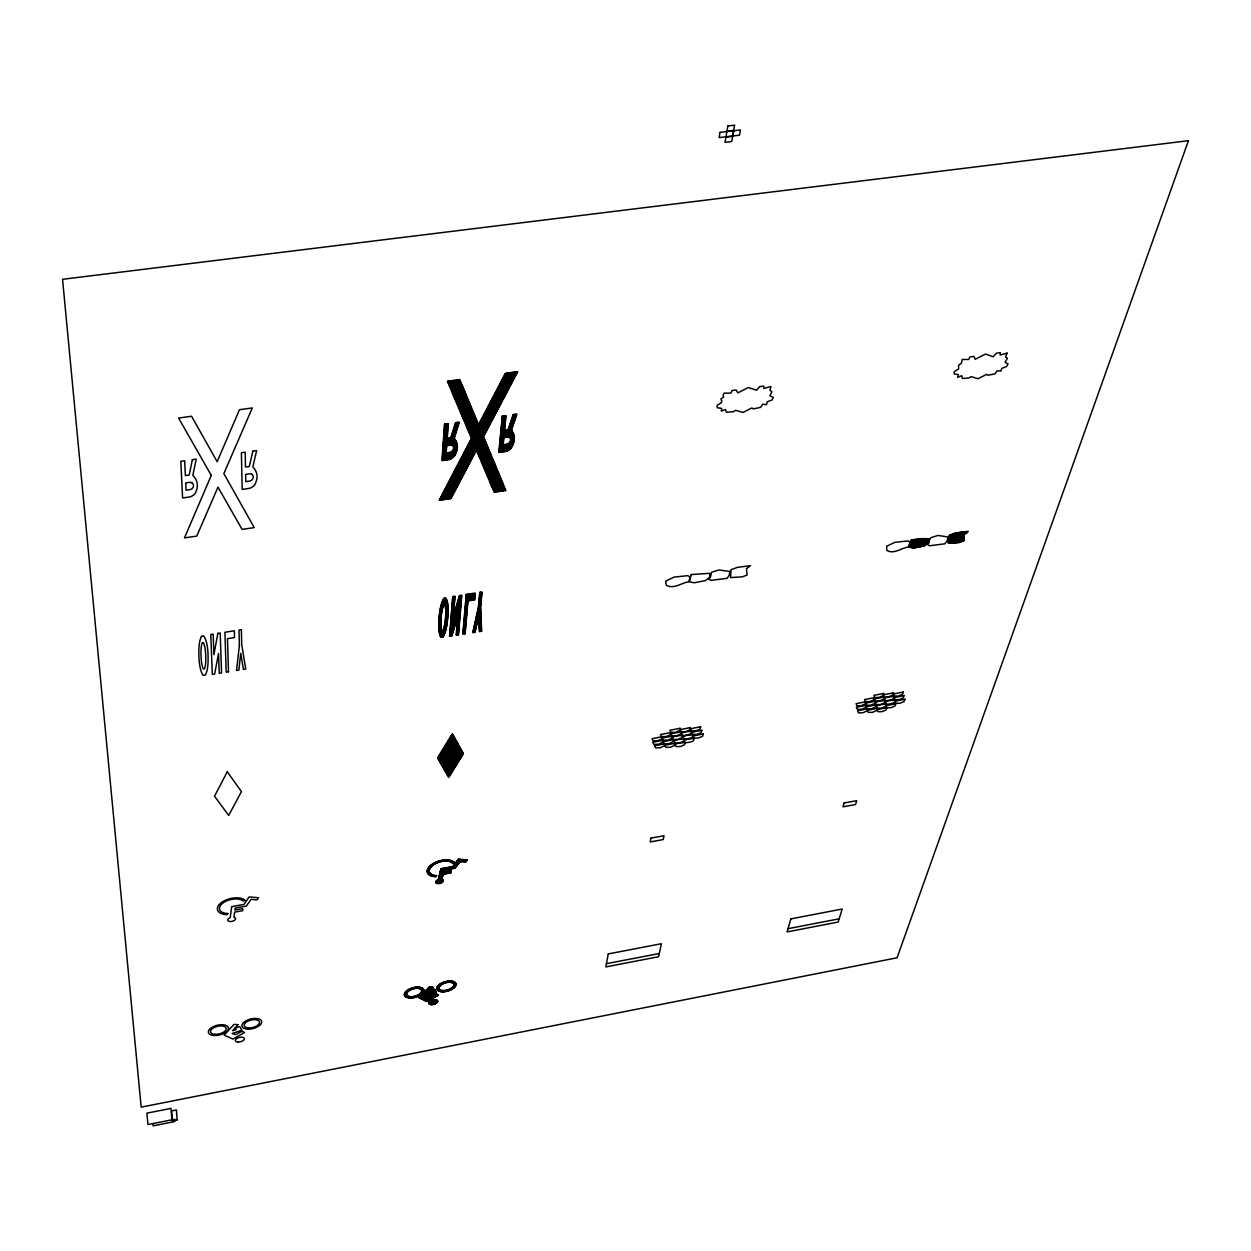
<?xml version="1.0" encoding="UTF-8"?>
<svg xmlns="http://www.w3.org/2000/svg" width="1251" height="1251" viewBox="0 0 1251 1251"><rect width="100%" height="100%" fill="white"/><g stroke="black" fill="none" stroke-linecap="round" stroke-linejoin="round"><path stroke-width="1.5" d="M732.805 135.984L733.727 130.745M452.784 866.583L458.538 859.124L467.374 859.937L465.638 862.08L460.071 861.564L454.942 868.194L444.105 870.18L443.636 872.15L451.173 870.759L450.985 872.791L443.12 874.246L441.9 879.312A3.878 2.017 -16.3 0 1 441.916 882.518A3.878 2.017 -16.3 0 1 436.208 883.112A3.878 2.017 -16.3 0 1 438.35 879.688L440.978 868.741L452.784 866.583L455.802 867.084M459.508 595.554L453.347 616.759L454.989 596.258L452.737 596.602L449.578 636.384L451.799 636.04L457.85 615.633L456.224 635.32L458.429 634.976L461.76 595.195L459.508 595.554L461.635 596.618M911.416 539.853L908.945 547.062L913.449 548.047L924.254 545.952L928.617 542.481L928.993 538.712L911.416 539.853L921.33 546.531M452.409 733.743L437.584 758.028L448.702 777.387L463.464 753.602L452.518 733.962M431.048 992.027L427.529 993.231L433.206 987.18L429.546 986.898L418.976 997.673L426.872 1001.629L438.538 995.092L436.286 993.873L429.765 997.203L426.732 996.015L436.318 992.762L434.629 989.088L430.219 990.589L431.048 992.027L434.848 993.263M442.823 637.197L443.073 636.915A46.459 27.772 -16.2 0 0 445.434 631.38A116.062 69.775 -15.1 0 0 446.779 625.437A232.045 140.128 -13.1 0 0 447.78 617.196A156.954 94.748 -14.4 0 0 448.124 609.894A134.92 81.44 -14.8 0 0 447.592 603.217A46.913 28.335 -16.3 0 0 446.013 598.134L443.761 598.478A46.49 27.944 -17.7 0 0 441.368 604.202A113.825 67.882 -18.8 0 0 440.008 610.253A221.38 130.526 -20.5 0 0 438.804 626.72A113.388 67.351 -18.8 0 0 439.273 632.349A46.052 27.397 -17.6 0 0 440.852 637.275L442.823 637.197L440.305 636.071M444.465 597.915L446.388 598.948M606.422 963.692L659.277 953.512M788.021 928.68L839.124 918.828M509.689 437.537A6.849 4.441 -18.9 0 1 508.985 443.182A3.127 2.017 -19 0 1 506.733 444.246L503.137 444.762L503.84 437.522L507.453 437.021A3.362 2.174 -19 0 1 510.08 437.913M726.956 131.199L733.665 130.417M725.924 137.11L732.617 136.328M435.927 881.517L442.088 882.408M435.739 882.096L441.259 882.893M435.88 882.737L440.117 883.347M428.483 874.246L432.533 874.84M439.273 875.825L442.619 876.31M429.406 874.996L436.271 875.997M439.132 876.419L442.479 876.92M431.126 875.872L435.895 876.56M438.992 877.014L442.338 877.514M438.851 877.623L442.197 878.108M438.71 878.218L442.056 878.702M438.569 878.812L441.9 879.297M438.429 879.406L443.135 880.094M437.787 879.938L443.276 880.735M436.959 880.423L443.089 881.314M436.349 880.954L442.682 881.877M427.983 868.554L429.687 868.82M440.571 870.43L443.917 870.915M447.451 871.447L451.064 871.978M427.701 869.148L429.437 869.398M440.43 871.024L443.777 871.525M445.575 871.791L451.001 872.588M427.467 869.726L429.265 869.992M440.274 871.634L449.75 873.026M427.31 870.336L429.187 870.618M440.133 872.228L447.874 873.37M427.232 870.946L429.202 871.243M439.992 872.823L445.997 873.714M427.232 871.572L429.328 871.884M439.852 873.433L444.121 874.058M427.326 872.213L429.593 872.541M439.711 874.027L443.057 874.527M427.545 872.854L430.078 873.229M439.57 874.621L442.917 875.121M427.905 873.542L430.891 873.98M439.414 875.231L442.776 875.716M433.925 863.174L435.786 863.456M453.19 866.067L456.24 866.521M433.065 863.675L434.848 863.941M432.267 864.191L434.003 864.441M450.751 866.943L455.38 867.647M431.532 864.707L433.237 864.957M448.874 867.287L454.926 868.194M430.86 865.223L432.549 865.473M446.982 867.631L453.05 868.538M430.25 865.77L431.908 866.02M445.106 867.975L451.173 868.882M429.687 866.302L431.345 866.552M443.214 868.319L449.297 869.226M429.171 866.865L430.829 867.099M441.337 868.663L447.405 869.57M428.718 867.412L430.391 867.662M440.852 869.226L445.528 869.914M428.327 867.991L430 868.241M440.712 869.82L444.074 870.321M449.328 871.103L451.111 871.368M457.522 860.453L465.935 861.72M457.084 861.016L461.807 861.72M445.591 859.89L452.158 860.891M456.662 861.579L459.711 862.033M443.01 860.141L453.691 861.751M456.224 862.142L459.273 862.596M441.134 860.485L444.965 861.063M450.735 861.939L454.316 862.471M455.786 862.69L458.836 863.159M439.554 860.876L442.479 861.313M452.174 862.783L453.269 862.94M455.348 863.253L458.413 863.722M438.194 861.298L440.696 861.673M454.926 863.815L457.975 864.285M436.974 861.751L439.21 862.08M454.488 864.378L457.538 864.848M435.864 862.205L437.944 862.518M454.05 864.941L457.1 865.395M434.848 862.69L436.802 862.987M453.613 865.504L456.678 865.958M465.435 859.765L467.295 860.047M458.398 859.328L466.842 860.61M457.96 859.89L466.388 861.157M404.433 994.92L408.123 996.187M409.077 996.515L412.752 997.766M428.921 1003.318L432.611 1004.584M404.573 995.452L411.688 997.891M429.187 1003.896L431.407 1004.647A4.535 2.189 -16 0 0 437.678 1001.05L434.16 999.815M404.902 996.046L410.422 997.938M405.715 996.812L408.67 997.829M406.325 991.183L407.826 991.699M417.834 995.155L419.304 995.655M420.539 996.077L430.579 999.549M432.439 1000.19L437.522 1001.942M405.95 991.543L407.482 992.059M417.24 995.436L418.741 995.952M420.18 996.453L430.047 999.846M431.767 1000.44L437.271 1002.332M405.621 991.918L407.169 992.45M416.599 995.702L418.147 996.234M419.82 996.812L429.515 1000.143M431.157 1000.706L436.927 1002.708M405.308 992.293L406.919 992.856M415.911 995.952L417.521 996.5M419.46 997.172L428.984 1000.44M430.625 1001.019L436.536 1003.052M405.027 992.684L406.731 993.263M415.176 996.171L416.849 996.75M419.116 997.532L428.452 1000.737M430.141 1001.332L436.067 1003.365M404.808 993.091L406.591 993.716M414.362 996.39L416.145 997M420.915 998.642L427.905 1001.05M429.734 1001.676L435.536 1003.662M404.62 993.513L406.559 994.185M413.471 996.562L415.395 997.219M423.98 1000.174L427.373 1001.347M429.39 1002.035L434.941 1003.943M404.48 993.966L406.638 994.701M412.439 996.687L414.581 997.422M429.124 1002.426L434.285 1004.193M404.417 994.42L406.95 995.296M411.188 996.75L413.706 997.61M428.952 1002.849L433.518 1004.412M411.047 988.415L412.705 988.994M421.446 992.012L423.073 992.59M423.729 992.809L429.891 994.952M432.439 995.843L435.395 996.859M410.406 988.681L411.986 989.228M421.212 992.418L422.775 992.966M423.385 993.185L429.187 995.186M431.876 996.124L434.848 997.156M409.781 988.962L411.329 989.494M420.93 992.809L422.447 993.341M423.026 993.544L428.483 995.436M431.314 996.422L434.316 997.454M409.202 989.244L410.703 989.76M420.602 993.185L422.087 993.701M422.666 993.904L427.764 995.671M430.751 996.703L433.784 997.751M408.655 989.541L410.125 990.057M420.242 993.544L421.696 994.06M422.306 994.264L427.06 995.905M430.188 997L433.253 998.048M408.123 989.854L409.593 990.354M419.836 993.888L421.274 994.404M421.962 994.639L432.721 998.361M407.638 990.167L409.093 990.667M419.382 994.232L420.836 994.733M421.603 994.998L432.189 998.658M435.442 999.784L437.334 1000.425M407.169 990.495L408.639 990.995M418.897 994.545L420.352 995.045M421.243 995.358L431.642 998.955M406.731 990.839L408.201 991.339M418.381 994.858L419.851 995.358M420.883 995.718L431.11 999.252M433.221 999.971L437.678 1001.519M426.951 989.541L430 990.604M430.281 990.698L436.271 992.778M418.6 987.117L423.104 988.681M426.591 989.901L429.656 990.964M430.625 991.308L435.551 993.028M417.177 987.117L423.589 989.338M426.231 990.26L429.296 991.339M416.02 987.195L423.792 989.901M425.872 990.636L428.952 991.699M430.469 992.231L434.144 993.513M435.833 994.092L438.257 994.936M415.004 987.336L417.85 988.321M421.024 989.432L423.854 990.417M425.528 990.995L428.608 992.074M429.765 992.465L433.44 993.747M435.27 994.389L438.069 995.358M414.097 987.508L416.395 988.306M421.54 990.104L423.823 990.886M425.168 991.355L428.264 992.434M429.046 992.715L432.721 993.982M434.707 994.67L437.522 995.655M413.252 987.711L415.285 988.415M421.696 990.636L423.714 991.339M424.808 991.73L427.92 992.809M428.342 992.95L432.017 994.232M434.144 994.967L436.99 995.952M412.47 987.93L414.331 988.571M421.712 991.136L423.542 991.777M424.449 992.09L431.314 994.467M433.581 995.264L436.458 996.249M411.751 988.165L413.471 988.759M421.603 991.59L423.323 992.184M424.089 992.45L430.594 994.717M433.018 995.546L435.927 996.562M436.818 988.587L439.742 989.604M442.447 990.557L445.356 991.574M430.907 986.992L432.768 987.649M436.88 989.088L444.34 991.699M429.453 986.976L432.424 988.024M437.115 989.666L443.167 991.793M429.093 987.352L432.08 988.384M437.647 990.339L441.697 991.762M428.733 987.711L431.72 988.759M433.644 989.432L435.004 989.901M428.374 988.071L431.376 989.119M432.924 989.666L435.27 990.479M428.014 988.446L431.032 989.494M432.22 989.916L435.536 991.073M427.67 988.806L430.688 989.869M431.517 990.151L435.801 991.652M427.31 989.166L430.344 990.229M430.797 990.385L436.083 992.231M438.96 984.912L440.415 985.428M450.251 988.9L451.689 989.4M438.569 985.272L440.039 985.788M449.672 989.181L451.142 989.697M438.21 985.632L439.711 986.163M449.046 989.447L450.548 989.979M437.881 986.007L439.445 986.554M448.39 989.713L449.938 990.26M437.584 986.398L439.21 986.976M447.67 989.948L449.297 990.511M437.318 986.804L439.038 987.399M446.904 990.167L448.609 990.761M437.115 987.211L438.945 987.868M446.044 990.354L447.874 990.995M436.943 987.649L438.96 988.353M445.09 990.511L447.092 991.214M436.849 988.102L439.148 988.915M443.964 990.604L446.263 991.402M443.839 982.207L445.497 982.786M453.691 985.694L455.333 986.273M443.167 982.457L444.746 983.02M453.488 986.116L455.051 986.664M442.526 982.723L444.058 983.27M453.222 986.507L454.738 987.055M441.931 983.005L443.417 983.536M452.909 986.898L454.394 987.414M441.353 983.302L442.823 983.818M452.565 987.258L454.019 987.774M440.884 983.567A9.883 4.801 -16.2 0 1 455.958 983.896A9.883 4.801 -16.2 0 1 442.369 991.793A9.883 4.801 -16.2 0 1 440.884 983.567L442.275 984.115M452.174 987.618L453.613 988.118M440.305 983.912L441.744 984.428M451.752 987.946L453.175 988.462M439.836 984.24L441.259 984.74M451.283 988.274L452.706 988.775M439.382 984.568L440.821 985.084M450.782 988.587L452.205 989.103M452.127 981.191L454.66 982.098M450.297 981.034L455.52 982.895M449.031 981.081L455.849 983.505M447.952 981.191L455.974 984.052M446.982 981.347L449.5 982.238M453.472 983.646L455.99 984.537M446.107 981.535L448.249 982.285M453.785 984.256L455.911 985.006M445.293 981.738L447.217 982.41M453.863 984.772L455.771 985.444M444.543 981.957L446.31 982.582M453.816 985.256L455.567 985.866M444.605 770.256L451.283 773.227M445.575 771.945L450.673 774.213M446.56 773.634L450.063 775.198M447.514 775.323L449.453 776.183M440.696 763.438L453.738 769.271M441.681 765.159L453.128 770.272M442.651 766.863L452.518 771.257M443.636 768.552L451.908 772.242M437.741 758.294L455.583 766.3M438.726 760.014L454.973 767.301M439.711 761.734L454.348 768.286M439.945 754.165L458.054 762.328M439.336 755.166L457.428 763.329M438.71 756.183L456.818 764.314M438.1 757.183L456.193 765.315M442.401 750.131L460.524 758.341M441.791 751.147L459.899 759.341M441.165 752.148L459.289 760.342M440.555 753.165L458.664 761.343M444.261 747.097L462.385 755.338M443.636 748.114L461.76 756.339M443.026 749.13L461.134 757.34M446.732 743.047L461.275 749.693M446.107 744.064L462.245 751.429M445.497 745.08L463.198 753.149M444.871 746.096L462.995 754.337M449.218 738.981L457.413 742.734M448.593 739.998L458.382 744.486M447.967 741.014L459.352 746.221M447.358 742.031L460.321 747.957M451.079 735.916L454.488 737.48M450.454 736.933L455.458 739.232M449.844 737.949L456.443 740.983M451.705 734.884L453.503 735.713M439.429 633.162L443.87 635.399M439.773 634.57L443.37 636.368M438.835 627.908L441.259 629.128M443.167 630.097L445.465 631.239M449.813 633.444L452.205 634.648M438.913 629.19L441.65 630.567M442.51 631.004L445.137 632.318M449.719 634.632L451.892 635.727M439.038 630.488L444.746 633.366M449.625 635.821L450.469 636.243M439.195 631.818L444.324 634.398M438.82 622.904L440.852 623.936M444.465 625.766L446.529 626.814M450.188 628.674L453.488 630.332M456.506 631.864L458.601 632.928M438.788 624.14L440.868 625.187M444.214 626.892L446.294 627.939M450.094 629.863L453.159 631.411M456.412 633.053L458.507 634.116M438.788 625.391L440.931 626.47M443.917 627.986L446.044 629.05M450 631.051L452.846 632.49M456.318 634.241L457.913 635.055M438.804 626.642L441.04 627.767M443.573 629.05L445.763 630.16M449.907 632.255L452.518 633.569M438.992 619.229L440.946 620.23M445.043 622.31L447.107 623.358M450.469 625.078L454.441 627.095M456.803 628.283L458.898 629.362M463.089 631.489L465.184 632.553M438.913 620.449L440.884 621.45M444.871 623.483L446.92 624.515M450.376 626.266L454.129 628.174M456.709 629.488L458.804 630.551M462.995 632.678L465.075 633.741M438.851 621.669L440.852 622.685M444.684 624.624L446.732 625.672M450.282 627.47L453.8 629.253M456.599 630.676L458.71 631.739M439.429 614.429L441.337 615.398M445.544 617.556L447.655 618.635M450.86 620.261L455.739 622.748M457.194 623.498L459.305 624.577M463.511 626.72L465.607 627.783M473.034 631.583L474.614 632.38M439.289 615.617L441.212 616.602M445.45 618.76L447.545 619.824M450.767 621.466L455.411 623.842M457.1 624.702L459.211 625.766M463.402 627.908L465.497 628.972M439.179 616.821L441.103 617.791M445.325 619.949L447.405 621.012M450.673 622.67L455.083 624.921M457.006 625.891L459.101 626.97M463.292 629.097L465.388 630.176M439.07 618.025L441.009 619.01M445.2 621.137L447.264 622.185M450.563 623.874L454.77 626M456.896 627.095L459.008 628.158M463.198 630.301L465.294 631.364M440.102 609.722L442.01 610.691M445.794 612.63L448.046 613.788M451.236 615.429L457.022 618.385M457.6 618.682L459.711 619.761M463.918 621.919L466.013 622.998M474.035 627.111L475.943 628.08M479.336 629.816L481.604 630.989M439.914 610.879L441.806 611.848M445.778 613.881L447.967 615.007M451.142 616.634L456.709 619.48M457.491 619.886L459.602 620.965M463.808 623.123L465.904 624.202M473.785 628.221L475.693 629.206M439.742 612.067L441.634 613.021M445.731 615.117L447.874 616.227M451.048 617.838L456.38 620.574M457.397 621.09L459.508 622.169M463.714 624.327L465.81 625.391M473.535 629.347L475.443 630.316M439.57 613.24L441.478 614.21M445.653 616.336L447.764 617.431M450.954 619.057L456.052 621.653M457.303 622.294L459.398 623.373M463.605 625.516L465.7 626.595M473.285 630.457L475.192 631.442M441.103 605.156L443.214 606.235M445.497 607.407L448.093 608.752M451.627 610.566L453.753 611.661M454.676 612.146L460.102 614.929M464.324 617.103L466.435 618.182M475.02 622.607L476.944 623.592M479.117 624.718L481.385 625.891M440.821 606.282L442.838 607.314M445.637 608.752L448.124 610.035M451.533 611.786L453.66 612.881M454.363 613.24L460.008 616.149M464.23 618.307L466.326 619.386M474.77 623.733L476.694 624.718M479.164 626L481.447 627.158M440.555 607.407L442.51 608.424M445.731 610.066L448.124 611.301M451.439 612.99L453.55 614.085M454.05 614.335L459.915 617.353M464.121 619.511L466.216 620.59M474.52 624.859L476.443 625.844M479.227 627.267L481.494 628.44M440.321 608.565L442.244 609.55M445.778 611.364L448.093 612.552M451.33 614.21L453.456 615.304M453.722 615.429L457.35 617.29M457.694 617.478L459.805 618.557M464.012 620.715L466.123 621.794M474.285 625.985L476.193 626.97M479.274 628.549L481.557 629.706M442.588 600.808L447.623 603.42M452.018 605.687L454.144 606.782M455.958 607.72L460.509 610.081M464.746 612.271L466.858 613.35M476.021 618.088L477.945 619.089M478.898 619.573L481.182 620.762M442.15 601.872L447.795 604.78M451.908 606.907L454.05 608.002M455.645 608.83L460.415 611.301M464.637 613.475L466.748 614.569M475.771 619.229L477.694 620.215M478.945 620.871L481.228 622.044M441.759 602.935L447.936 606.125M451.814 608.127L453.941 609.221M455.317 609.941L460.305 612.505M464.543 614.679L466.639 615.773M475.521 620.355L477.444 621.34M479.008 622.154L481.291 623.326M441.415 604.03L443.652 605.187M445.2 605.984L448.03 607.439M451.72 609.346L453.847 610.441M455.004 611.035L460.212 613.725M464.434 615.899L466.529 616.978M475.271 621.481L477.194 622.466M479.055 623.436L481.338 624.609M452.393 600.777L454.535 601.887M457.256 603.295L460.915 605.203M465.153 607.407L467.28 608.502M477.022 613.569L480.963 615.601M452.299 602.012L454.441 603.107M456.928 604.405L460.821 606.422M465.059 608.611L467.17 609.706M476.772 614.694L481.01 616.899M443.605 598.776L446.982 600.527M452.205 603.232L454.332 604.342M456.615 605.515L460.712 607.642M464.95 609.831L467.061 610.926M476.522 615.836L478.445 616.821M478.789 617.009L481.072 618.182M443.073 599.792L447.373 602.012M452.111 604.452L454.238 605.562M456.287 606.626L460.618 608.862M464.84 611.051L466.951 612.146M476.271 616.962L478.195 617.963M478.836 618.291L481.119 619.48M453.894 596.43L454.926 596.962M458.538 598.854L461.338 600.308M465.575 602.513L467.702 603.623M478.038 609.002L480.744 610.425M452.69 597.087L454.832 598.197M458.226 599.964L461.228 601.528M465.481 603.733L467.593 604.843M477.788 610.144L480.806 611.723M452.596 598.322L454.738 599.432M457.897 601.074L461.134 602.747M465.372 604.968L467.483 606.063M477.538 611.286L480.853 613.021M452.502 599.542L454.629 600.652M457.569 602.184L461.025 603.983M465.263 606.188L467.374 607.282M477.288 612.427L480.916 614.304M465.998 597.603L471.252 600.355M478.68 604.249L480.775 605.343M465.888 598.838L469.36 600.652M478.57 605.468L480.665 606.563M459.195 596.618L461.541 597.837M465.794 600.058L467.905 601.168M478.445 606.672L480.634 607.814M458.867 597.728L461.431 599.073M465.685 601.293L467.796 602.403M478.289 607.861L480.697 609.128M467.155 594.35L474.801 598.369M479.008 600.574L481.119 601.684M466.216 595.148L474.692 599.589M478.898 601.794L481.01 602.904M466.107 596.383L473.128 600.058M478.789 603.029L480.884 604.124M479.461 595.664L481.572 596.774M472.831 593.459L475.13 594.678M479.352 596.899L481.463 598.009M470.939 593.756L475.02 595.898M479.242 598.119L481.338 599.229M469.047 594.053L474.911 597.134M479.133 599.354L481.228 600.464M480.384 592.286L481.916 593.083M479.696 593.209L481.807 594.319M479.586 594.444L481.682 595.554M440.024 498.696L442.15 499.884M442.307 494.317L450.125 498.711M441.744 495.412L448.139 498.993M441.165 496.506L446.138 499.29M440.602 497.601L444.152 499.587M444.027 491.017L452.409 495.74M443.448 492.112L451.83 496.835M442.885 493.222L451.251 497.929M446.326 486.623L454.707 491.362M445.747 487.718L454.129 492.456M445.184 488.828L453.55 493.551M444.605 489.923L452.971 494.645M448.624 482.198L457.022 486.967M448.061 483.308L456.443 488.078M447.483 484.403L455.864 489.172M446.904 485.513L455.286 490.267M450.36 478.883L458.757 483.668M449.781 479.977L458.179 484.762M449.203 481.088L457.6 485.873M452.69 474.426L461.087 479.242M452.111 475.536L460.493 480.353M451.517 476.662L459.915 481.463M450.939 477.773L459.336 482.558M454.426 471.095L462.839 475.927M453.847 472.206L462.245 477.022M453.269 473.316L461.666 478.132M442.182 458.194L445.544 460.133M456.771 466.623L465.169 471.471M492.003 486.967L499.665 491.393M442.088 459.602L443.511 460.431M456.177 467.733L464.59 472.581M492.8 488.86L497.695 491.69M455.599 468.859L463.996 473.691M493.598 490.752L495.724 491.987M455.02 469.969L463.417 474.817M442.479 453.957L450.939 458.851M458.523 463.245L466.936 468.124M489.594 481.26L505.576 490.533M442.385 455.38L449.484 459.477M457.929 464.371L466.342 469.25M490.392 483.167L503.606 490.814M442.275 456.787L447.561 459.836M457.35 465.497L465.763 470.36M491.205 485.075L501.635 491.111M442.87 448.28L446.341 450.297M449.907 452.377L454.895 455.27M460.868 458.757L469.281 463.652M486.358 473.597L502.777 483.152M442.776 449.703L446.232 451.72M447.889 452.674L454.176 456.334M460.274 459.883L468.703 464.778M487.171 475.521L503.559 485.044M442.682 451.126L453.269 457.272M459.696 461.009L468.109 465.888M487.984 477.429L504.341 486.936M442.573 452.549L452.19 458.116M459.101 462.135L467.514 467.014M488.797 479.352L505.138 488.828M443.167 444.011L446.638 446.028M453.19 449.86L456.459 451.767M462.635 455.364L471.048 460.29M483.918 467.796L500.4 477.429M443.073 445.434L446.544 447.451M452.455 450.907L455.99 452.971M462.041 456.506L470.47 461.416M484.731 469.735L501.198 479.336M442.979 446.857L446.435 448.874M451.439 451.783L455.442 454.129M461.463 457.631L469.876 462.526M485.544 471.674L501.979 481.244M443.573 438.288L457.35 446.357M464.997 450.845L473.425 455.786M480.634 460.024L497.21 469.735M443.464 439.711L457.319 447.827M464.402 451.971L472.831 456.912M481.463 461.979L498.007 471.658M443.37 441.15L450.251 445.168M453.55 447.107L457.131 449.203M463.808 453.112L472.237 458.038M482.292 463.918L498.805 473.582M443.276 442.573L448.202 445.465M453.628 448.64L456.85 450.516M463.23 454.238L471.643 459.164M483.105 465.857L499.602 475.505M443.87 433.972L447.358 436.02M450.579 437.913L456.036 441.118M466.779 447.436L475.208 452.409M478.163 454.144L494.802 463.933M443.761 435.411L447.248 437.459M448.53 438.21L456.818 443.073M466.185 448.577L474.614 453.534M478.992 456.099L495.615 465.872M443.667 436.849L457.209 444.793M465.591 449.719L474.02 454.66M479.821 458.069L496.412 467.811M444.277 428.186L447.764 430.25M452.362 432.971L455.317 434.707M469.141 442.885L491.565 456.13M444.168 429.64L447.655 431.689M451.971 434.238L454.926 435.974M468.546 444.027L492.378 458.085M444.074 431.079L447.561 433.143M451.58 435.504L454.52 437.24M467.952 445.168L493.191 460.04M443.964 432.518L447.451 434.582M451.189 436.771L454.473 438.71M467.358 446.31L475.802 451.267M477.335 452.174L494.004 461.994M445.059 424.12L448.077 425.903M453.55 429.156L456.506 430.907M470.939 439.461L489.125 450.251M444.465 425.293L447.967 427.357M453.159 430.422L456.115 432.174M470.345 440.602L489.939 452.221M444.371 426.732L447.858 428.812M452.768 431.704L455.708 433.44M469.75 441.744L490.752 454.176M455.145 424.058L458.101 425.809M468.937 432.267L485.841 442.338M499.071 450.219L502.073 452.002M454.738 425.324L457.71 427.091M469.797 434.285L486.67 444.324M498.946 451.627L500.056 452.283M454.348 426.607L457.303 428.358M470.642 436.286L487.483 446.294M447.123 423.823L448.171 424.449M453.957 427.889L456.912 429.64M471.486 438.288L488.312 448.28M466.388 426.216L483.574 436.49M499.477 445.981L507.515 450.782M457.428 422.385L458.898 423.26M467.249 428.233L484.2 438.35M499.352 447.405L506.014 451.376M455.536 422.775L458.507 424.542M468.093 430.25L485.013 440.352M499.212 448.812L504.075 451.705M462.964 418.084L485.982 431.908M500.025 440.321L503.371 442.338M506.592 444.261L511.612 447.279M463.824 420.133L485.388 433.049M499.884 441.744L503.246 443.745M504.575 444.558L510.846 448.311M464.684 422.166L484.778 434.191M499.743 443.151L509.892 449.234M465.544 424.198L484.184 435.348M499.618 444.574L508.797 450.063M460.368 411.939L477.522 422.259M479.336 423.354L487.796 428.452M500.431 436.052L503.793 438.085M510.064 441.853L513.27 443.792M461.244 413.987L478.351 424.292M478.742 424.511L487.202 429.609M500.291 437.475L503.653 439.492M509.282 442.885L512.769 444.981M462.104 416.036L486.592 430.751M500.15 438.898L503.512 440.915M508.203 443.73L512.191 446.122M456.896 403.682L474.129 414.112M481.76 418.725L490.236 423.839M500.963 430.328L514.364 438.429M457.772 405.762L474.989 416.161M481.15 419.883L489.626 424.996M500.838 431.767L514.255 439.883M458.632 407.826L475.833 418.194M480.556 421.04L489.016 426.153M500.697 433.19L507.108 437.068M510.643 439.195L514.036 441.243M459.508 409.89L476.678 420.227M479.946 422.197L488.406 427.31M500.556 434.629L505.076 437.35M510.58 440.665L513.708 442.541M454.269 397.443L471.58 407.951M483.574 415.238L492.05 420.367M501.37 426.028L504.747 428.077M507.625 429.812L513.332 433.284M455.145 399.538L472.44 410.015M482.98 416.395L491.44 421.524M501.244 427.467L504.622 429.515M505.592 430.109L513.989 435.192M456.021 401.618L473.285 412.064M482.37 417.553L490.83 422.682M501.104 428.905L514.286 436.88M450.735 389.061L468.155 399.679M486.014 410.563L494.489 415.739M501.917 420.258L505.31 422.322M509.736 425.027L512.597 426.763M451.611 391.172L469.016 401.759M485.404 411.735L493.879 416.896M501.792 421.696L505.169 423.761M509.313 426.294L512.175 428.03M452.502 393.267L469.876 403.823M484.794 412.908L493.269 418.053M501.651 423.151L505.029 425.199M508.891 427.545L511.753 429.296M453.378 395.363L470.72 405.887M484.184 414.065L492.659 419.21M501.51 424.589L504.888 426.638M508.469 428.812L512.019 430.97M448.061 382.728L465.56 393.424M487.843 407.06L496.334 412.236M502.527 416.036L505.732 417.99M511.002 421.212L513.88 422.963M448.953 384.855L466.42 395.519M487.233 408.233L495.724 413.409M502.198 417.365L505.592 419.429M510.58 422.478L513.457 424.23M449.844 386.966L467.28 397.599M486.623 409.405L495.115 414.566M502.058 418.819L505.451 420.883M510.158 423.761L513.019 425.496M452.299 380.601L462.948 387.138M489.688 403.541L498.179 408.749M512.284 417.396L515.146 419.163M450.188 380.898L463.824 389.233M489.078 404.714L497.554 409.906M511.862 418.678L514.724 420.43M448.093 381.18L464.684 391.344M488.453 405.887L496.944 411.079M504.575 415.754L505.873 416.536M511.44 419.945L514.302 421.696M492.143 398.834L500.635 404.057M458.585 379.741L460.321 380.804M491.518 400.007L500.025 405.23M514.771 414.316L516.428 415.332M456.49 380.023L461.197 382.915M490.908 401.18L499.399 406.403M513.129 414.847L516.006 416.614M454.394 380.32L462.072 385.027M490.298 402.369L498.789 407.576M512.707 416.13L515.584 417.881M493.989 395.285L502.495 400.539M493.379 396.473L501.87 401.712M492.753 397.646L501.26 402.885M496.459 390.547L504.966 395.832M495.849 391.735L504.341 397.005M495.224 392.923L503.731 398.193M494.598 394.112L503.105 399.366M498.32 386.981L506.827 392.282M497.695 388.185L506.202 393.471M497.085 389.358L505.592 394.659M500.181 383.416L508.704 388.733M499.556 384.604L508.078 389.921M498.946 385.793L507.453 391.11M502.683 378.631L511.206 383.979M502.058 379.835L510.58 385.167M501.432 381.023L509.955 386.356M500.807 382.227L509.329 387.544M504.56 375.05L513.082 380.413M503.934 376.238L512.457 381.602M503.309 377.442L511.831 382.79M508.735 372.892L514.959 376.832M506.655 373.173L514.333 378.021M505.185 373.846L513.708 379.225M514.959 372.032L516.851 373.236M512.879 372.313L516.225 374.424M510.799 372.595L515.6 375.628M909.649 545.389L913.574 548.032M909.383 546.046L911.823 547.703M909.102 546.703L909.977 547.297M911.009 541.23L919.391 546.906M910.806 541.933L918.422 547.094M910.603 542.637L917.452 547.281M910.384 543.341L916.483 547.469M910.181 544.044L915.513 547.657M909.93 544.732L914.544 547.844M914.637 539.431L924.239 545.968M913.59 539.572L923.269 546.155M912.542 539.713L922.3 546.343M911.213 540.51L920.361 546.718M919.876 538.743L927.116 543.685M918.828 538.884L926.538 544.138M917.781 539.025L925.959 544.592M916.733 539.165L925.396 545.061M915.685 539.29L924.817 545.514M927.163 538.618L928.883 539.791M925.818 538.54L928.805 540.588M924.473 538.477L928.727 541.386M923.129 538.415L928.649 542.183M921.971 538.477L928.258 542.762M920.924 538.602L927.695 543.231M948.211 539.431L953.528 543.106M948.102 540.197L952.464 543.231M948.133 541.073L951.401 543.341M948.164 541.949L950.041 543.262M949.243 535.85L958.845 542.527M949.04 536.57L957.781 542.637M948.837 537.289L956.718 542.762M948.618 537.993L955.655 542.871M948.414 538.712L954.591 542.997M952.824 534.052L962.895 541.058M952.027 534.349L962.113 541.37M951.213 534.646L961.315 541.683M950.416 534.943L960.533 541.98M949.603 535.24L959.736 542.293M957.14 532.738L963.833 537.414M956.108 532.879L963.864 538.305M955.248 533.145L963.895 539.181L963.989 540.635L959.251 542.481L948.195 543.075L949.384 535.334L955.873 532.91L968.274 531.331L964.114 534.318L963.895 539.197M954.435 533.442L963.958 540.088M953.637 533.739L963.692 540.76M963.411 531.941L965.663 533.536M962.363 532.082L964.959 533.896M961.331 532.207L964.24 534.255M960.283 532.347L963.974 534.943M959.236 532.473L963.802 535.678M958.188 532.613L963.786 536.538M966.538 531.55L967.586 532.285M965.491 531.675L967.101 532.817M964.458 531.816L966.382 533.176M152.966 1123.586L153.169 1125.853L174.827 1121.522L174.655 1119.27L147.946 1124.555L146.899 1113.171L171.027 1108.386L171.887 1119.786M453.003 446.06A3.378 2.205 -17.9 0 0 450.313 445.168L446.67 445.684L446.154 452.925L449.781 452.409A3.143 2.049 -17.8 0 0 452.033 451.345A6.896 4.488 -17.8 0 0 452.596 445.7M192.513 483.246A3.487 2.283 -12.3 0 0 189.526 482.354L185.711 482.902L186.055 490.189L189.871 489.641A3.253 2.127 -12.4 0 0 192.138 488.562A7.115 4.66 -12.3 0 0 192.044 482.87M252.342 474.708A3.456 2.267 -13.6 0 0 249.418 473.816L245.649 474.348L245.79 481.635L249.559 481.088A3.221 2.111 -13.6 0 0 251.826 480.009A7.053 4.629 -13.6 0 0 251.889 474.332M431.486 1004.662A4.535 2.189 -16 0 1 430.751 1000.925A4.535 2.189 -16 0 1 437.678 1001.05M1007.086 353.126L1005.632 356.863L1007.352 358.271L1005.053 362.446L1008.056 363.885L1006.664 366.48L1001.77 368.373L1000.925 371.109L997.344 370.64L995.077 373.799L988.04 375.237L986.742 374.346L977.922 378.756L971.089 376.582L969.103 377.958L962.3 378.49L961.816 375.722L957.594 377.317L958.391 374.565L954.216 373.971L954.341 371.531L958.547 369.061L958.657 365.183L961.44 363.134L962.222 359.475L968.649 359.459L969.963 356.942L973.919 356.379L975.233 359.303L985.569 354.033L993.106 356.77L996.359 353.204L1000.3 352.657L1000.159 355.003L1007.086 353.126M444.543 424.183L442.01 460.634L448.421 459.727A14.777 9.617 -17.8 0 0 449.562 459.461A8.46 5.489 -17.8 0 0 455.27 454.457A29.086 18.953 -17.4 0 0 454.176 438.35L459.258 422.119L455.583 422.635L450.845 437.881L447.186 438.397L448.233 423.667L444.543 424.183M466.263 594.491L462.854 634.257L465.075 633.913L467.937 600.871L474.661 599.823L475.271 593.083L466.263 594.491M929.321 540.197L929.086 542.871L927.382 544.451L929.43 545.749L944.786 543.841L947.132 540.854L948.117 537.007L937.984 535.428L930.853 537.711L929.321 540.197M479.774 592.38L478.382 607.47L472.8 632.678L475.005 632.318L478.726 615.586L479.414 631.614L481.619 631.255L480.603 607.11L482.01 592.02L479.774 592.38M502.323 416.067L498.868 452.455L505.201 451.548A14.699 9.523 -19 0 0 506.342 451.283A8.413 5.426 -18.9 0 0 512.097 446.31A28.929 18.765 -18.6 0 0 511.44 430.219L516.882 414.018L513.238 414.534L508.156 429.734L504.544 430.25L505.967 415.551L502.323 416.067M239.394 645.203L236.548 670.505L238.847 670.129L240.755 653.335L243.46 669.394L245.759 669.019L241.724 644.828L241.365 629.691L239.019 630.051L239.394 645.203M231.67 906.662L230.231 917.593A3.988 2.08 -13.5 0 0 228.37 921.033A3.988 2.08 -13.5 0 0 234.359 920.392A3.988 2.08 -13.5 0 0 233.953 917.202L234.625 912.135L242.788 910.634L242.741 908.601L234.907 910.04L235.172 908.07L246.431 906.021L251.06 899.375L257.034 899.844L258.613 897.702L249.137 896.951L243.945 904.426L231.67 906.662M746.472 568.673L747.082 575.022L742.265 576.883L730.6 577.555L730.959 569.784L737.558 567.313L750.522 565.655L746.472 568.673M729.802 571.472L729.224 575.351L727.081 578.353L711.006 580.355L708.676 579.072L710.302 577.477L711.584 572.286L718.872 569.956L729.802 571.472M720.044 132.34L719.153 137.579L739.497 135.186L740.42 129.963L720.044 132.34M727.863 125.944L725.033 142.333L731.71 141.535L734.587 125.147L727.863 125.944M217.846 633.366L213.905 654.68L213.139 634.116L210.778 634.476L212.31 674.383L214.625 674.008L218.55 653.522L219.253 673.273L221.552 672.897L220.207 633.006L217.846 633.366M608.252 953.934L605.828 966.914L658.589 956.718L661.404 943.723L608.252 953.934M721.671 400.852L721.295 402.822L717.104 405.324L717.261 407.779L721.764 408.373L721.233 411.126L725.549 409.499L726.393 412.283L733.539 411.704L735.51 410.312L743.016 412.455L751.867 407.967L753.352 408.874L760.655 407.373L762.688 404.198L766.55 404.636L767.129 401.884L772.117 399.945L773.274 397.318L769.928 395.895L771.883 391.688L769.897 390.281L770.991 386.512L763.861 388.435L763.736 386.074L759.623 386.653L756.574 390.249L748.254 387.544L737.871 392.908L736.135 389.968L732.007 390.562L730.881 393.095L724.063 393.158L723.047 395.222L723.672 396.833L720.951 398.913L721.671 400.852M691.209 574.553L689.442 581.809L694.321 582.763L705.548 580.589L709.77 577.086L709.724 573.302L691.209 574.553M650.911 838.123L650.16 841.954L663.233 839.562L664.015 835.731L650.911 838.123M192.373 459.649L189.198 475.02L185.367 475.568L184.663 460.743L180.801 461.291L182.599 497.976L189.323 497.022A15.262 9.992 -12.3 0 0 190.512 496.741A8.726 5.708 -12.3 0 0 195.969 491.69A30.055 19.688 -11.9 0 0 192.826 475.489L196.235 459.117L192.373 459.649M252.843 451.158L249.293 466.482L245.493 467.03L245.212 452.221L241.396 452.768L242.178 489.407L248.824 488.453A15.137 9.914 -13.6 0 0 249.997 488.187A8.663 5.661 -13.6 0 0 255.517 483.136A29.805 19.547 -13.2 0 0 252.843 466.951L256.643 450.61L252.843 451.158M662.154 736.698L661.591 739.013L657.557 740.717L653.178 740.811L651.927 738.731L662.154 736.698M662.889 740.279L662.326 742.578L658.307 744.282L653.929 744.376L652.694 742.296L662.889 740.279M664.578 743.798L664.031 746.096L660.012 747.801L655.649 747.879L654.414 745.831L664.578 743.798M670.724 732.523L670.145 734.837L666.111 736.558L661.732 736.636L660.497 734.556L670.724 732.523M672.287 736.104L671.724 738.403L667.69 740.107L663.327 740.201L662.092 738.121L672.287 736.104M673.194 739.763L672.631 742.062L668.597 743.766L664.25 743.86L663.014 741.796L673.194 739.763M674.868 743.282L674.289 745.58L670.27 747.269L665.939 747.363L664.719 745.315L674.868 743.282M680.059 728.285L679.481 730.6L675.431 732.32L671.068 732.398L669.832 730.303L680.059 728.285M681.076 731.819L680.497 734.134L676.463 735.854L672.115 735.932L670.88 733.852L681.076 731.819M682.514 735.4L681.936 737.715L677.901 739.419L673.57 739.497L672.35 737.433C678.136 734.243 685.235 736.948 690.912 733.555L691.49 731.241L685.079 731.866L681.326 733.258L682.53 735.338M684.062 738.966L683.484 741.249L679.449 742.953L675.118 743.047L673.914 740.983C679.684 737.793 686.768 740.483 692.428 737.105L693.007 734.806L686.627 735.432L682.858 736.823L684.062 738.888M685.048 742.515L684.469 744.814L680.466 746.503L676.134 746.597L674.93 744.533C680.716 741.28 687.815 744.157 693.492 740.78L694.07 738.497L687.69 739.122L683.953 740.514L685.157 742.562M690.302 727.597L689.708 729.927L685.673 731.632L681.31 731.71L680.106 729.63L690.302 727.597M700.654 726.753L700.06 729.083L696.009 730.787L691.678 730.865L690.474 728.77L700.654 726.753M701.827 730.318L701.217 732.633L697.182 734.337L692.866 734.415L691.678 732.335L701.827 730.318M703.187 733.977L702.593 736.276L698.574 737.981L694.258 738.059L693.07 735.979L703.187 733.977M790.835 918.891L787.082 931.917L838.107 922.065L842.204 909.024L790.835 918.891M690.13 577.039L688.754 581.762C681.263 582.903 673.976 589.424 666.314 585.312L665.657 581.136L674.008 577.118L687.8 575.663L690.13 577.039M844.081 802.986L842.939 806.817L855.543 804.518L856.716 800.687L844.081 802.986M865.911 701.733L865.129 704.032L861.141 705.72L856.998 705.783L856.044 703.688L865.911 701.733M866.208 705.314L865.426 707.613L861.439 709.286L857.31 709.348L856.372 707.268L866.208 705.314M867.412 708.848L866.63 711.131L862.658 712.804L858.546 712.867L857.592 710.803L867.412 708.848M874.449 697.605L873.667 699.919L869.664 701.608L865.536 701.67L864.582 699.575L874.449 697.605M875.544 701.185L874.746 703.5L870.759 705.173L866.63 705.236L865.692 703.156L875.544 701.185M875.981 704.86L875.2 707.159L871.212 708.848L867.099 708.895L866.161 706.831L875.981 704.86M877.17 708.394L876.388 710.677L872.4 712.351L868.303 712.413L867.365 710.349L877.17 708.394M883.722 693.429L882.925 695.744L878.921 697.433L874.793 697.495L873.87 695.384L883.722 693.429M884.301 696.979L883.503 699.293L879.5 700.967L875.387 701.029L874.465 698.934L884.301 696.979M885.27 700.576L884.457 702.874L880.469 704.548L876.357 704.61L875.45 702.53C881.048 699.418 887.913 702.077 893.386 698.762L894.199 696.463L888.085 697.042L884.379 698.418L885.286 700.497M886.318 704.125L885.52 706.424L881.533 708.097L877.436 708.16L876.529 706.08C882.111 702.984 888.961 705.627 894.418 702.327L895.231 700.028L889.133 700.623L885.442 701.983L886.349 704.063M886.865 707.691L886.068 709.989L882.096 711.647L878.014 711.71L877.092 709.645L886.865 707.691M893.464 692.819L892.651 695.134L888.648 696.823L884.535 696.87L883.628 694.774L893.464 692.819M895.825 703.734L895.012 706.017L891.04 707.691L886.959 707.753L886.052 705.673L895.825 703.734M903.331 692.038L902.503 694.352L898.499 696.041L894.402 696.088L893.511 693.992L903.331 692.038M904.035 695.619L903.206 697.917L899.219 699.59L895.137 699.653L894.23 697.558L904.035 695.619M904.926 699.262L904.098 701.561L900.126 703.234L896.044 703.297L895.153 701.217L904.926 699.262M1188.45 140.691L897.076 957.781L141.175 1107.135L62.55 279.301L1188.45 140.691M910.118 542.308L908.304 547.015C901.111 547.985 894.058 554.584 886.787 550.424L886.631 546.265L894.934 542.308L908.085 540.932L910.118 542.308M211.294 475.38L184.476 537.899L196.767 536.085L217.987 487.124L242.1 529.392L254.25 527.609L223.851 473.597L252.311 407.951L239.473 409.702L217.158 461.713L191.559 416.255L178.58 418.037L211.294 475.38M471.518 438.366L439.179 500.322L450.907 498.586L476.443 450.047L494.208 492.206L505.826 490.486L483.496 436.662L517.679 371.656L505.451 373.33L478.57 424.824L459.805 379.569L447.436 381.274L471.518 438.366M201.489 636.352L201.458 636.415A47.851 28.976 -13.5 0 0 199.613 642.17A116.812 70.556 -14.7 0 0 198.925 648.253A226.275 136.156 -16.6 0 0 199.66 664.75A116.359 69.993 -14.7 0 0 200.864 670.395A47.382 28.398 -13.5 0 0 203.147 675.321L205.445 674.946A47.976 28.71 -12.1 0 0 207.275 669.379A120.19 71.964 -10.9 0 0 207.994 663.437A241.49 143.943 -8.9 0 0 208.041 655.149A162.818 97.578 -10.1 0 0 207.51 647.83A139.846 83.942 -10.5 0 0 206.118 641.138A48.445 29.305 -12 0 0 203.819 636.055L201.489 636.352M227.275 771.804L214.515 796.183L228.698 815.449L241.443 791.586L227.275 771.804M227.838 913.511L227.15 914.653A15.059 7.881 -13.5 0 1 220.989 902.862A15.059 7.881 -13.5 0 1 245.196 900.251L243.398 901.08A12.995 6.802 -13.5 0 0 222.522 903.331A12.995 6.802 -13.5 0 0 227.838 913.511M436.568 875.559L435.801 876.716A14.652 7.662 -16.3 0 1 431.345 864.848A14.652 7.662 -16.3 0 1 454.441 862.408L452.659 863.221A12.635 6.599 -16.3 0 0 432.737 865.332A12.635 6.599 -16.3 0 0 436.568 875.559M237.925 1024.647L232.639 1030.715L236.236 1029.495L235.172 1028.072L239.66 1026.539L241.912 1030.183L232.154 1033.498L235.516 1034.655L242.006 1031.277L244.539 1032.482L232.983 1039.065L224.132 1035.202L234 1024.397L237.925 1024.647M202.803 642.576L202.24 642.951A40.736 24.629 -13.4 0 0 201.302 646.783A100.44 60.627 -14.5 0 0 200.989 650.786A196.36 118.219 -16.1 0 0 201.474 661.779A100.174 60.298 -14.5 0 0 202.13 665.563A40.47 24.301 -13.4 0 0 203.35 668.972L204.492 668.8A40.923 24.535 -12.1 0 0 205.414 665.047A103.051 61.768 -11.1 0 0 205.743 661.091A207.822 124.099 -9.4 0 0 205.711 655.587A139.94 83.926 -10.5 0 0 205.383 650.708A119.893 71.979 -10.8 0 0 204.632 646.251A41.189 24.864 -12.1 0 0 203.381 642.764L202.803 642.576M444.308 604.64L443.73 604.999A39.579 23.753 -17.6 0 0 442.416 608.799A97.813 58.359 -18.6 0 0 441.666 612.802A191.919 113.434 -20.1 0 0 440.852 623.764A97.562 58.046 -18.5 0 0 441.024 627.549A39.328 23.441 -17.6 0 0 441.791 630.942L442.87 630.77A39.641 23.722 -16.3 0 0 444.168 627.032A99.564 59.876 -15.3 0 0 444.934 623.107A199.941 120.706 -13.6 0 0 445.544 617.619A134.999 81.44 -14.7 0 0 445.794 612.755A115.749 69.806 -15.1 0 0 445.606 608.299A39.891 24.05 -16.4 0 0 444.84 604.827L444.308 604.64M177.126 1119.926L172.357 1120.865L171.606 1110.919L176.407 1109.965L177.126 1119.926M228.48 671.787L226.181 672.162L224.914 632.271L234.328 630.785L234.5 637.557L227.479 638.651L228.48 671.787M410.14 997.938A10.008 4.863 -15.8 0 0 423.808 989.963A10.008 4.863 -15.8 0 0 408.451 989.65A10.008 4.863 -15.8 0 0 410.14 997.938M443.276 990.604A7.694 3.737 -16.2 0 0 453.832 984.459A7.694 3.737 -16.2 0 0 442.103 984.209A7.694 3.737 -16.2 0 0 443.276 990.604M411.032 996.75A7.803 3.8 -15.8 0 0 421.681 990.526A7.803 3.8 -15.8 0 0 409.702 990.292A7.803 3.8 -15.8 0 0 411.032 996.75M215.078 1034.327A8.022 3.894 -13.5 0 0 226.196 1028.338A8.022 3.894 -13.5 0 0 213.843 1027.681A8.022 3.894 -13.5 0 0 215.078 1034.327M248.511 1027.962A7.897 3.847 -13.9 0 0 259.52 1022.051A7.897 3.847 -13.9 0 0 247.432 1021.379A7.897 3.847 -13.9 0 0 248.511 1027.962M247.557 1029.151A10.149 4.941 -13.9 0 0 261.709 1021.551A10.149 4.941 -13.9 0 0 246.181 1020.675A10.149 4.941 -13.9 0 0 247.557 1029.151M214.14 1035.515A10.274 5.004 -13.5 0 0 228.401 1027.837A10.274 5.004 -13.5 0 0 212.576 1026.993A10.274 5.004 -13.5 0 0 214.14 1035.515M237.94 1042.036A4.644 2.236 -13.8 0 0 244.398 1038.565A4.644 2.236 -13.8 0 0 237.268 1038.205A4.644 2.236 -13.8 0 0 237.94 1042.036"/></g></svg>
